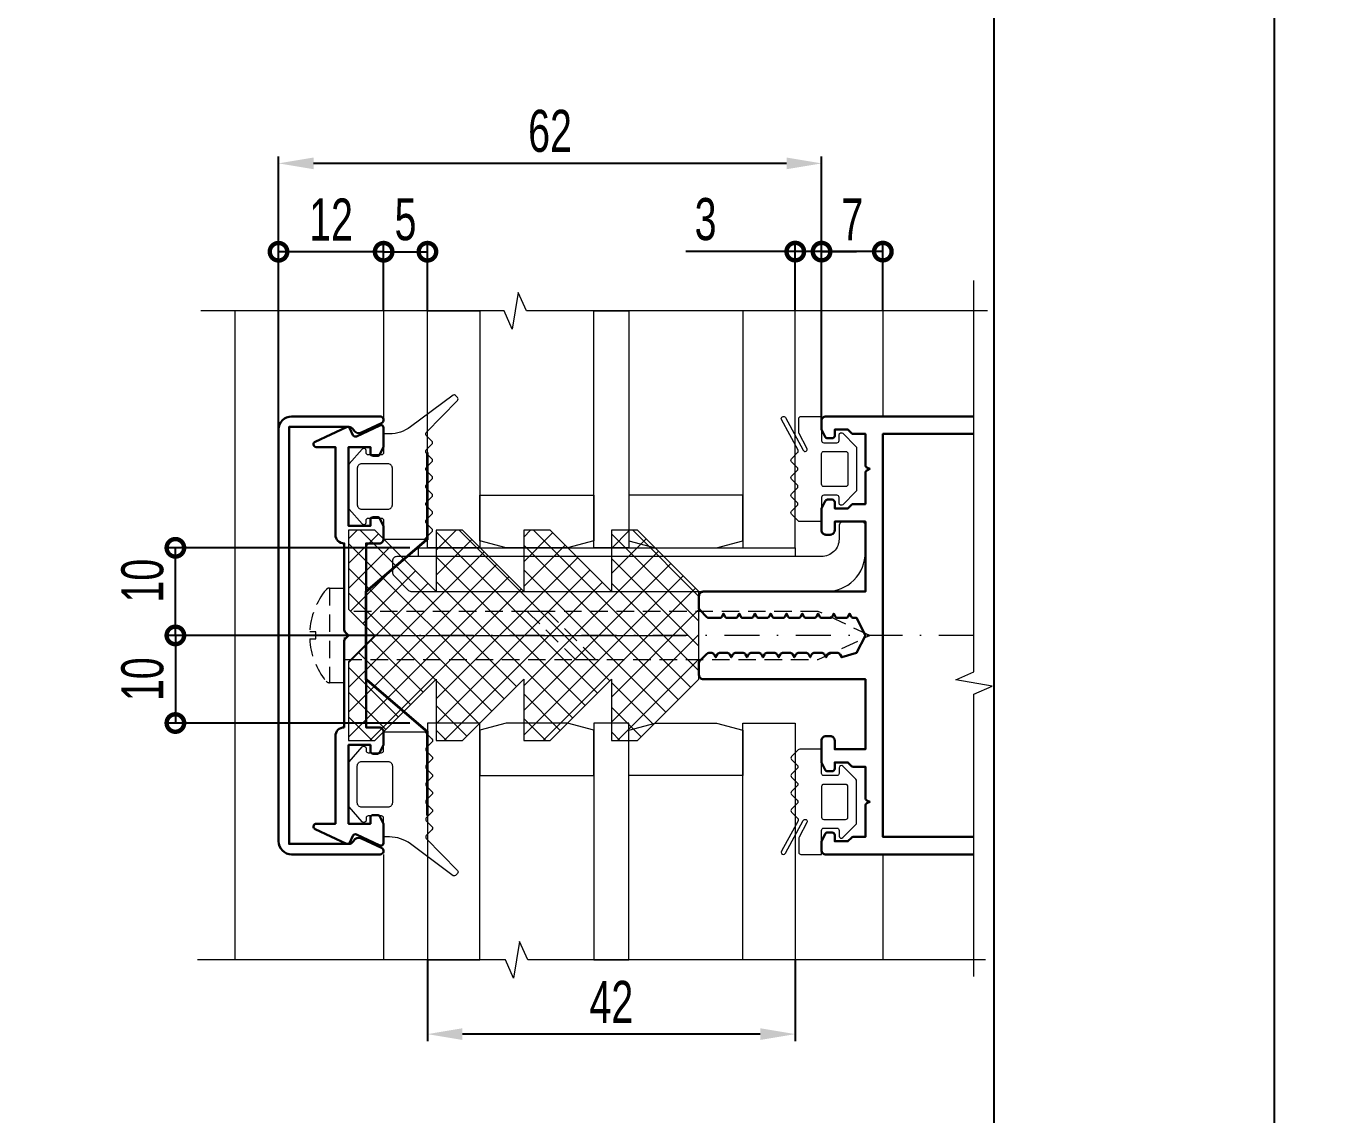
# Model space of a CAD drawing. Extents: x -37 to 8820, y -336 to 478.
# Drawn here: x 1590.9 to 1684.6, y 140 to 217.6 of the extents above; entities that cross this region are included whole.
import ezdxf

# ---------------------------------------------------------------- set-up
doc = ezdxf.new("R2010")
doc.units = 0
doc.header["$LTSCALE"] = 5
doc.linetypes.add('DASHDOT', pattern=[1, 0.5, -0.25, 0, -0.25])
doc.linetypes.add('HIDDEN', pattern=[0.375, 0.25, -0.125])
doc.layers.get('0').update_dxf_attribs({"linetype": 'CONTINUOUS', "lineweight": 30})
doc.layers.get('DEFPOINTS').update_dxf_attribs({"linetype": 'CONTINUOUS'})
for name, color, linetype, lineweight in [('1', 6, 'DASHDOT', 13), ('2', 3, 'HIDDEN', 13), ('Dimentions', 5, 'CONTINUOUS', 15), ('Glass', 5, 'CONTINUOUS', 20), ('Ал подклад', 7, 'CONTINUOUS', 20), ('Герлен', 7, 'CONTINUOUS', 60), ('Зигзаг', 1, 'CONTINUOUS', 15), ('Конструкции', 252, 'CONTINUOUS', 20), ('Подкладки', 1, 'CONTINUOUS', 20), ('Уплотнители', 1, 'CONTINUOUS', 20), ('Штриховка', 1, 'CONTINUOUS', 5)]:
    doc.layers.add(name, color=color, linetype=linetype, lineweight=lineweight)
doc.layers.add('Скрытые', color=14, linetype='CONTINUOUS', plot=False)
doc.styles.add('3', font='RUSS.SHX', dxfattribs={"width": 0.7, "height": 3})
doc.dimstyles.new('MX1_6', dxfattribs={"dimtxt": 3, "dimasz": 2.5, "dimexe": 0.5, "dimexo": 0, "dimgap": 0.8, "dimtad": 1, "dimlfac": 1.6, "dimdsep": 46, "dimtxsty": '3', "dimcen": 0, "dimclrd": 256, "dimclre": 256, "dimclrt": 256, "dimaunit": 1, "dimadec": 0, "dimazin": 0, "dimtfac": 1, "dimtmove": 0, "dimatfit": 1, "dimfxl": 1, "dimtvp": 1, "dimtolj": 1, "dimtzin": 0, "dimarcsym": 0})

# ---------------------------------------------------------------- blocks, each defined once
blk = doc.blocks.new('_DotSmall')
at = {"color": 0, "linetype": 'ByBlock', "const_width": 0.5}
blk.add_lwpolyline([(-0.0625, 0, 1), (0.0625, 0, 1)], format="xyb", close=True, dxfattribs=at)
blk = doc.blocks.new('*D284')
at = {"layer": 'DEFPOINTS', "color": 0, "linetype": 'Continuous', "transparency": 16777216}
for p in [(1601.574, 180.408), (1618.308, 180.408), (1616.042, 174.158)]:
    blk.add_point(p, dxfattribs=at)
at = {"layer": 'Dimentions', "linetype": 'Continuous', "lineweight": -2, "transparency": 16777216}
for p, q in [((1618.308, 180.408), (1601.074, 180.408)), ((1601.574, 174.158), (1601.574, 180.408)), ((1616.042, 174.158), (1601.074, 174.158))]:
    blk.add_line(p, q, dxfattribs=at)
at = {"layer": 'Dimentions', "linetype": 'Continuous', "lineweight": -2, "transparency": 16777216, "xscale": 2.5, "yscale": 2.5, "zscale": 2.5}
for p, rotation in [((1601.574, 180.408), 90), ((1601.574, 174.158), 270)]:
    blk.add_blockref('_DotSmall', p, dxfattribs=dict(at, rotation=rotation))
at = {"layer": 'Dimentions', "linetype": 'Continuous', "transparency": 16777216, "insert": (1599.231, 178.064), "char_height": 3, "attachment_point": 5, "rotation": 90, "style": '3'}
blk.add_mtext('\\A1;10', dxfattribs=at)
blk = doc.blocks.new('*D285')
at = {"layer": 'DEFPOINTS', "color": 0, "linetype": 'Continuous', "transparency": 16777216}
for p in [(1616.042, 174.158), (1601.574, 167.908), (1618.308, 167.908)]:
    blk.add_point(p, dxfattribs=at)
at = {"layer": 'Dimentions', "linetype": 'Continuous', "lineweight": -2, "transparency": 16777216}
for p, q in [((1616.042, 174.158), (1601.074, 174.158)), ((1601.574, 174.158), (1601.574, 167.908)), ((1618.308, 167.908), (1601.074, 167.908))]:
    blk.add_line(p, q, dxfattribs=at)
at = {"layer": 'Dimentions', "linetype": 'Continuous', "lineweight": -2, "transparency": 16777216, "xscale": 2.5, "yscale": 2.5, "zscale": 2.5}
for p, rotation in [((1601.574, 174.158), 90), ((1601.574, 167.908), 270)]:
    blk.add_blockref('_DotSmall', p, dxfattribs=dict(at, rotation=rotation))
at = {"layer": 'Dimentions', "linetype": 'Continuous', "transparency": 16777216, "insert": (1599.231, 171.033), "char_height": 3, "attachment_point": 5, "rotation": 90, "style": '3'}
blk.add_mtext('\\A1;10', dxfattribs=at)
blk = doc.blocks.new('*D291')
at = {"layer": 'DEFPOINTS', "color": 0, "linetype": 'Continuous', "transparency": 16777216}
for p in [(1619.558, 201.532), (1616.433, 197.313), (1619.558, 197.313)]:
    blk.add_point(p, dxfattribs=at)
at = {"layer": 'Dimentions', "linetype": 'Continuous', "lineweight": -2, "transparency": 16777216}
for p, q in [((1616.433, 197.313), (1616.433, 202.032)), ((1616.433, 201.532), (1619.558, 201.532)), ((1619.558, 197.313), (1619.558, 202.032))]:
    blk.add_line(p, q, dxfattribs=at)
at = {"layer": 'Dimentions', "linetype": 'Continuous', "lineweight": -2, "transparency": 16777216, "xscale": 2.5, "yscale": 2.5, "zscale": 2.5, "rotation": 180}
blk.add_blockref('_DotSmall', (1616.433, 201.532), dxfattribs=at)
at = {"layer": 'Dimentions', "linetype": 'Continuous', "lineweight": -2, "transparency": 16777216, "xscale": 2.5, "yscale": 2.5, "zscale": 2.5}
blk.add_blockref('_DotSmall', (1619.558, 201.532), dxfattribs=at)
at = {"layer": 'Dimentions', "linetype": 'Continuous', "transparency": 16777216, "insert": (1617.995, 203.832), "char_height": 3, "attachment_point": 5, "style": '3'}
blk.add_mtext('\\A1;5', dxfattribs=at)
blk = doc.blocks.new('*D292')
at = {"layer": 'DEFPOINTS', "color": 0, "linetype": 'Continuous', "transparency": 16777216}
for p in [(1619.558, 151.002), (1645.808, 151.002), (1619.558, 145.712)]:
    blk.add_point(p, dxfattribs=at)
at = {"layer": 'Dimentions', "linetype": 'Continuous', "lineweight": -2, "transparency": 16777216}
for p, q in [((1619.558, 151.002), (1619.558, 145.212)), ((1645.808, 151.002), (1645.808, 145.212)), ((1643.308, 145.712), (1622.058, 145.712))]:
    blk.add_line(p, q, dxfattribs=at)
at = {"layer": 'Dimentions', "linetype": 'Continuous', "transparency": 16777216}
for points in [[(1622.058, 146.129), (1622.058, 145.295), (1619.558, 145.712)], [(1643.308, 146.129), (1643.308, 145.295), (1645.808, 145.712)]]:
    blk.add_solid(points, dxfattribs=at)
at = {"layer": 'Dimentions', "linetype": 'Continuous', "transparency": 16777216, "insert": (1632.683, 148.012), "char_height": 3, "attachment_point": 5, "style": '3'}
blk.add_mtext('\\A1;42', dxfattribs=at)
blk = doc.blocks.new('*D293')
at = {"layer": 'DEFPOINTS', "color": 0, "linetype": 'Continuous', "transparency": 16777216}
for p in [(1645.808, 201.541), (1645.808, 197.313), (1647.683, 189.47)]:
    blk.add_point(p, dxfattribs=at)
at = {"layer": 'Dimentions', "linetype": 'Continuous', "lineweight": -2, "transparency": 16777216}
for p, q in [((1645.808, 201.541), (1638.008, 201.541)), ((1645.808, 197.313), (1645.808, 202.041)), ((1647.683, 201.541), (1645.808, 201.541)), ((1647.683, 189.47), (1647.683, 202.041)), ((1647.683, 201.541), (1650.183, 201.541))]:
    blk.add_line(p, q, dxfattribs=at)
at = {"layer": 'Dimentions', "linetype": 'Continuous', "lineweight": -2, "transparency": 16777216, "xscale": 2.5, "yscale": 2.5, "zscale": 2.5}
blk.add_blockref('_DotSmall', (1645.808, 201.541), dxfattribs=at)
at = {"layer": 'Dimentions', "linetype": 'Continuous', "lineweight": -2, "transparency": 16777216, "xscale": 2.5, "yscale": 2.5, "zscale": 2.5, "rotation": 180}
blk.add_blockref('_DotSmall', (1647.683, 201.541), dxfattribs=at)
at = {"layer": 'Dimentions', "linetype": 'Continuous', "transparency": 16777216, "insert": (1639.408, 203.841), "char_height": 3, "attachment_point": 5, "style": '3'}
blk.add_mtext('\\A1;3', dxfattribs=at)
blk = doc.blocks.new('*D294')
at = {"layer": 'DEFPOINTS', "color": 0, "linetype": 'Continuous', "transparency": 16777216}
for p in [(1608.933, 207.836), (1647.683, 199.906), (1608.933, 188.845)]:
    blk.add_point(p, dxfattribs=at)
at = {"layer": 'Dimentions', "linetype": 'Continuous', "lineweight": -2, "transparency": 16777216}
for p, q in [((1608.933, 188.845), (1608.933, 208.336)), ((1647.683, 199.906), (1647.683, 208.336)), ((1645.183, 207.836), (1611.433, 207.836))]:
    blk.add_line(p, q, dxfattribs=at)
at = {"layer": 'Dimentions', "linetype": 'Continuous', "transparency": 16777216}
for points in [[(1611.433, 208.253), (1611.433, 207.419), (1608.933, 207.836)], [(1645.183, 208.253), (1645.183, 207.419), (1647.683, 207.836)]]:
    blk.add_solid(points, dxfattribs=at)
at = {"layer": 'Dimentions', "linetype": 'Continuous', "transparency": 16777216, "insert": (1628.308, 210.136), "char_height": 3, "attachment_point": 5, "style": '3'}
blk.add_mtext('\\A1;62', dxfattribs=at)
blk = doc.blocks.new('*D295')
at = {"layer": 'DEFPOINTS', "color": 0, "linetype": 'Continuous', "transparency": 16777216}
for p in [(1608.933, 201.532), (1616.433, 197.313), (1608.933, 187.094)]:
    blk.add_point(p, dxfattribs=at)
at = {"layer": 'Dimentions', "linetype": 'Continuous', "lineweight": -2, "transparency": 16777216}
for p, q in [((1608.933, 187.094), (1608.933, 202.032)), ((1616.433, 201.532), (1608.933, 201.532)), ((1616.433, 197.313), (1616.433, 202.032))]:
    blk.add_line(p, q, dxfattribs=at)
at = {"layer": 'Dimentions', "linetype": 'Continuous', "lineweight": -2, "transparency": 16777216, "xscale": 2.5, "yscale": 2.5, "zscale": 2.5, "rotation": 180}
blk.add_blockref('_DotSmall', (1608.933, 201.532), dxfattribs=at)
at = {"layer": 'Dimentions', "linetype": 'Continuous', "lineweight": -2, "transparency": 16777216, "xscale": 2.5, "yscale": 2.5, "zscale": 2.5}
blk.add_blockref('_DotSmall', (1616.433, 201.532), dxfattribs=at)
at = {"layer": 'Dimentions', "linetype": 'Continuous', "transparency": 16777216, "insert": (1612.683, 203.832), "char_height": 3, "attachment_point": 5, "style": '3'}
blk.add_mtext('\\A1;12', dxfattribs=at)
blk = doc.blocks.new('*D296')
at = {"layer": 'DEFPOINTS', "color": 0, "linetype": 'Continuous', "transparency": 16777216}
for p in [(1647.683, 201.541), (1647.683, 197.771), (1652.058, 197.313)]:
    blk.add_point(p, dxfattribs=at)
at = {"layer": 'Dimentions', "linetype": 'Continuous', "lineweight": -2, "transparency": 16777216}
for p, q in [((1647.683, 197.771), (1647.683, 202.041)), ((1652.058, 201.541), (1647.683, 201.541)), ((1652.058, 197.313), (1652.058, 202.041))]:
    blk.add_line(p, q, dxfattribs=at)
at = {"layer": 'Dimentions', "linetype": 'Continuous', "lineweight": -2, "transparency": 16777216, "xscale": 2.5, "yscale": 2.5, "zscale": 2.5, "rotation": 180}
blk.add_blockref('_DotSmall', (1647.683, 201.541), dxfattribs=at)
at = {"layer": 'Dimentions', "linetype": 'Continuous', "lineweight": -2, "transparency": 16777216, "xscale": 2.5, "yscale": 2.5, "zscale": 2.5}
blk.add_blockref('_DotSmall', (1652.058, 201.541), dxfattribs=at)
at = {"layer": 'Dimentions', "linetype": 'Continuous', "transparency": 16777216, "insert": (1649.87, 203.841), "char_height": 3, "attachment_point": 5, "style": '3'}
blk.add_mtext('\\A1;7', dxfattribs=at)

msp = doc.modelspace()

# ---------------------------------------------------------------- hatches: boundary and pattern name
at = {"layer": 'Штриховка', "lineweight": 5}
h = msp.add_hatch(dxfattribs=at)
h.set_pattern_fill('NET', color=256, scale=10, angle=-45, style=0)
h.set_pattern_definition([(315, (4326.4058, 5249.9565), (0.88388348, 0.88388348), []), (45, (4326.4058, 5249.9565), (-0.88388348, 0.88388348), [])])
h.paths.add_polyline_path([(1613.933, 172.2825), (1613.933, 166.6575), (1615.808, 166.6575), (1620.183, 171.0325), (1620.183, 166.6575), (1622.058, 166.6575), (1626.433, 171.0325), (1626.433, 166.6575), (1628.308, 166.6575), (1632.683, 171.0325), (1632.683, 166.6575), (1634.558, 166.6575), (1638.933, 171.0325), (1638.933, 177.2825), (1634.558, 181.6575), (1632.683, 181.6575), (1632.683, 177.2825), (1628.308, 181.6575), (1626.433, 181.6575), (1626.433, 177.2825), (1622.058, 181.6575), (1620.183, 181.6575), (1620.183, 177.2825), (1615.808, 181.6575), (1613.933, 181.6575), (1613.933, 176.0325), (1615.808, 174.1575)])

# ---------------------------------------------------------------- linework, layer by layer
for points in [[(1608.933, 159.47), (1608.933, 188.845, -0.4142136), (1609.8705, 189.7825), (1616.183, 189.7825, -0.8025849), (1616.2886, 189.3059), (1614.852, 188.636, -0.4015594), (1614.279, 188.8306, 0.2797393), (1613.9463, 189.0325), (1609.683, 189.0325), (1609.683, 159.2825), (1613.9463, 159.2825, 0.2797393), (1614.279, 159.4844, -0.4015594), (1614.852, 159.679), (1616.2886, 159.0091, -0.8025849), (1616.183, 158.5325), (1609.8705, 158.5325, -0.4142136)], [(1613.6176, 167.595), (1613.6176, 173.7674, -0.1989124), (1613.6725, 173.8999), (1613.9301, 174.1575), (1613.6725, 174.4151, -0.1989124), (1613.6176, 174.5477), (1613.6176, 180.72, -0.4142136), (1612.9926, 181.345), (1612.9926, 187.595), (1611.6176, 187.595, -0.4142136), (1611.4301, 187.7825), (1611.4301, 187.8015, -0.2914734), (1611.5384, 187.9715), (1613.7762, 189.015, -0.4142136), (1614.0254, 188.9243), (1614.2454, 188.4525, 0.4142136), (1614.4945, 188.3618), (1616.1634, 189.14, -0.5486188), (1616.4301, 188.97), (1616.4301, 187.6393, -0.1164338), (1616.4103, 187.5554), (1616.1694, 187.0737, -0.284079), (1616.0017, 186.97), (1615.6801, 186.97, -0.4142136), (1615.4926, 187.1575), (1615.4926, 187.595), (1613.9301, 187.595), (1613.9301, 181.97), (1615.4926, 181.97), (1615.4926, 182.4075, -0.4142136), (1615.6801, 182.595), (1616.0017, 182.595, -0.284079), (1616.1694, 182.4914), (1616.4103, 182.0096, -0.1164338), (1616.4301, 181.9258), (1616.4301, 181.0325, -0.4142136), (1616.1176, 180.72), (1615.1801, 180.72), (1615.1801, 167.595), (1616.1176, 167.595, -0.4142136), (1616.4301, 167.2825), (1616.4301, 166.3893, -0.1164338), (1616.4103, 166.3054), (1616.1694, 165.8237, -0.284079), (1616.0017, 165.72), (1615.6801, 165.72, -0.4142136), (1615.4926, 165.9075), (1615.4926, 166.345), (1613.9301, 166.345), (1613.9301, 160.72), (1615.4926, 160.72), (1615.4926, 161.1575, -0.4142136), (1615.6801, 161.345), (1616.0017, 161.345, -0.284079), (1616.1694, 161.2414), (1616.4103, 160.7596, -0.1164338), (1616.4301, 160.6758), (1616.4301, 159.345, -0.5486188), (1616.1634, 159.1751), (1614.4945, 159.9533, 0.4142136), (1614.2454, 159.8626), (1614.0254, 159.3908, -0.4142136), (1613.7762, 159.3001), (1611.5384, 160.3436, -0.2914734), (1611.4301, 160.5135), (1611.4301, 160.5325, -0.4142136), (1611.6176, 160.72), (1612.9926, 160.72), (1612.9926, 166.97, -0.4142136)]]:
    msp.add_lwpolyline(points, format="xyb", close=True)
msp.add_lwpolyline([(1658.5481, 158.5325), (1647.9955, 158.5325, -0.4142136), (1647.683, 158.845), (1647.683, 159.4258, -0.1164338), (1647.7028, 159.5096), (1647.9437, 159.9914, -0.284079), (1648.1114, 160.095), (1648.433, 160.095, -0.4142136), (1648.6205, 159.9075), (1648.6205, 159.47), (1649.558, 159.47), (1649.8156, 159.7276, -0.1989124), (1649.9482, 159.7825), (1650.808, 159.7825), (1650.808, 162.0104, -0.284079), (1650.9116, 162.1781), (1651.1205, 162.2825), (1650.9116, 162.387, -0.284079), (1650.808, 162.5547), (1650.808, 164.7825), (1649.9482, 164.7825, -0.1989124), (1649.8156, 164.8374), (1649.558, 165.095), (1648.6205, 165.095), (1648.6205, 164.6575, -0.4142136), (1648.433, 164.47), (1648.1114, 164.47, -0.284079), (1647.9437, 164.5737), (1647.7028, 165.0554, -0.1164338), (1647.683, 165.1393), (1647.683, 166.6575, -0.4142136), (1647.9955, 166.97), (1648.308, 166.97, -0.4142136), (1648.6205, 166.6575), (1648.6205, 166.0325), (1650.808, 166.0325), (1650.808, 171.0325), (1639.2455, 171.0325, -0.4142136), (1638.933, 171.345), (1638.933, 172.2049, -0.1989124), (1638.9879, 172.3374), (1639.5031, 172.8526, -0.1989124), (1639.6357, 172.9075), (1639.8484, 172.9075, -0.284079), (1640.0161, 172.8039), (1640.1205, 172.595), (1640.2249, 172.8039, -0.284079), (1640.3926, 172.9075), (1640.9734, 172.9075, -0.284079), (1641.1411, 172.8039), (1641.2455, 172.595), (1641.3499, 172.8039, -0.284079), (1641.5176, 172.9075), (1642.0984, 172.9075, -0.284079), (1642.2661, 172.8039), (1642.3705, 172.595), (1642.4749, 172.8039, -0.284079), (1642.6426, 172.9075), (1643.2234, 172.9075, -0.284079), (1643.3911, 172.8039), (1643.4955, 172.595), (1643.5999, 172.8039, -0.284079), (1643.7676, 172.9075), (1644.3484, 172.9075, -0.284079), (1644.5161, 172.8039), (1644.6205, 172.595), (1644.7249, 172.8039, -0.284079), (1644.8926, 172.9075), (1645.4734, 172.9075, -0.284079), (1645.6411, 172.8039), (1645.7455, 172.595), (1645.8499, 172.8039, -0.284079), (1646.0176, 172.9075), (1646.5984, 172.9075, -0.284079), (1646.7661, 172.8039), (1646.8705, 172.595), (1646.9749, 172.8039, -0.284079), (1647.1426, 172.9075), (1647.7234, 172.9075, -0.284079), (1647.8911, 172.8039), (1647.9955, 172.595), (1648.0999, 172.8039, -0.284079), (1648.2676, 172.9075), (1648.8484, 172.9075, -0.284079), (1649.0161, 172.8039), (1649.1205, 172.595), (1650.183, 172.9075), (1650.808, 174.1575), (1650.183, 175.4075), (1649.9551, 175.4075, -0.284079), (1649.7874, 175.5112), (1649.683, 175.72), (1649.5786, 175.5112, -0.284079), (1649.4109, 175.4075), (1648.8301, 175.4075, -0.284079), (1648.6624, 175.5112), (1648.558, 175.72), (1648.4536, 175.5112, -0.284079), (1648.2859, 175.4075), (1647.7051, 175.4075, -0.284079), (1647.5374, 175.5112), (1647.433, 175.72), (1647.3286, 175.5112, -0.284079), (1647.1609, 175.4075), (1646.5801, 175.4075, -0.284079), (1646.4124, 175.5112), (1646.308, 175.72), (1646.2036, 175.5112, -0.284079), (1646.0359, 175.4075), (1645.4551, 175.4075, -0.284079), (1645.2874, 175.5112), (1645.183, 175.72), (1645.0786, 175.5112, -0.284079), (1644.9109, 175.4075), (1644.3301, 175.4075, -0.284079), (1644.1624, 175.5112), (1644.058, 175.72), (1643.9536, 175.5112, -0.284079), (1643.7859, 175.4075), (1643.2051, 175.4075, -0.284079), (1643.0374, 175.5112), (1642.933, 175.72), (1642.8286, 175.5112, -0.284079), (1642.6609, 175.4075), (1642.0801, 175.4075, -0.284079), (1641.9124, 175.5112), (1641.808, 175.72), (1641.7036, 175.5112, -0.284079), (1641.5359, 175.4075), (1640.9551, 175.4075, -0.284079), (1640.7874, 175.5112), (1640.683, 175.72), (1640.5786, 175.5112, -0.284079), (1640.4109, 175.4075), (1639.6357, 175.4075, -0.1989124), (1639.5031, 175.4624), (1638.9879, 175.9776, -0.1989124), (1638.933, 176.1102), (1638.933, 176.97, -0.4142136), (1639.2455, 177.2825), (1650.808, 177.2825), (1650.808, 182.2825), (1648.6205, 182.2825), (1648.6205, 181.6575, -0.4142136), (1648.308, 181.345), (1647.9955, 181.345, -0.4142136), (1647.683, 181.6575), (1647.683, 183.1758, -0.1164338), (1647.7028, 183.2596), (1647.9437, 183.7414, -0.284079), (1648.1114, 183.845), (1648.433, 183.845, -0.4142136), (1648.6205, 183.6575), (1648.6205, 183.22), (1649.558, 183.22), (1649.8156, 183.4776, -0.1989124), (1649.9482, 183.5325), (1650.808, 183.5325), (1650.808, 185.7604, -0.284079), (1650.9116, 185.9281), (1651.1205, 186.0325), (1650.9116, 186.137, -0.284079), (1650.808, 186.3047), (1650.808, 188.5325), (1649.9482, 188.5325, -0.1989124), (1649.8156, 188.5874), (1649.558, 188.845), (1648.6205, 188.845), (1648.6205, 188.4075, -0.4142136), (1648.433, 188.22), (1648.1114, 188.22, -0.284079), (1647.9437, 188.3237), (1647.7028, 188.8054, -0.1164338), (1647.683, 188.8893), (1647.683, 189.47, -0.4142136), (1647.9955, 189.7825), (1658.5481, 189.7825)], format="xyb")
msp.add_lwpolyline([(1658.5481, 159.7825), (1652.058, 159.7825), (1652.058, 188.5325), (1658.5481, 188.5325)])
at = {"layer": '1'}
msp.add_line((1658.5481, 174.1575), (1607.683, 174.1575), dxfattribs=at)
at = {"layer": '2'}
msp.add_line((1612.5644, 177.5325), (1612.5644, 170.7825), dxfattribs=at)
msp.add_lwpolyline([(1611.1576, 174.4031, -0.1618489), (1612.3234, 177.4189, -0.2238875), (1612.5644, 177.5325), (1613.6205, 177.5325), (1613.6205, 170.7825), (1612.5644, 170.7825, -0.2238875), (1612.3234, 170.8962, -0.1618489), (1611.1576, 173.9119), (1611.5953, 173.9119), (1611.5953, 174.4031)], format="xyb", close=True, dxfattribs=at)
for points in [[(1613.6205, 172.4388), (1647.4346, 172.4388), (1651.1205, 174.1575), (1647.4346, 175.8763), (1613.6205, 175.8763)], [(1626.6864, 175.8763), (1630.1239, 172.4388), (1631.5562, 172.4388), (1628.1187, 175.8763)]]:
    msp.add_lwpolyline(points, close=True, dxfattribs=at)
at = {"layer": 'Glass'}
for points in [[(1623.308, 197.3128), (1623.308, 180.4075), (1619.558, 180.4075), (1619.558, 197.3128)], [(1633.933, 197.3128), (1633.933, 180.4075), (1631.433, 180.4075), (1631.433, 197.3128)], [(1642.058, 197.3128), (1642.058, 180.4075), (1645.808, 180.4075), (1645.808, 197.3128)], [(1623.308, 180.9099), (1623.308, 184.1575), (1631.433, 184.1575), (1631.433, 180.9099), (1629.558, 180.4075), (1625.183, 180.4075)], [(1642.058, 180.9099), (1642.058, 184.1575), (1633.933, 184.1575), (1633.933, 180.9099), (1635.808, 180.4075), (1640.183, 180.4075)], [(1623.308, 151.0023), (1623.308, 167.9075), (1619.558, 167.9075), (1619.558, 151.0023)], [(1623.308, 167.4051), (1623.308, 164.1575), (1631.433, 164.1575), (1631.433, 167.4051), (1629.558, 167.9075), (1625.183, 167.9075)], [(1633.933, 151.0023), (1633.933, 167.9075), (1631.433, 167.9075), (1631.433, 151.0023)], [(1642.058, 167.4051), (1642.058, 164.1575), (1633.933, 164.1575), (1633.933, 167.4051), (1635.808, 167.9075), (1640.183, 167.9075)], [(1642.058, 151.0023), (1642.058, 167.9075), (1645.808, 167.9075), (1645.808, 151.0023)]]:
    msp.add_lwpolyline(points, close=True, dxfattribs=at)
at = {"layer": 'Ал подклад', "color": 0}
msp.add_lwpolyline([(1618.4374, 177.2825), (1647.9955, 177.2825, 0.4142136), (1650.808, 180.095), (1650.808, 181.97, 0.4142136), (1650.4955, 182.2825), (1649.2455, 182.2825, 0.4142136), (1648.933, 181.97), (1648.933, 181.0325, -0.4142136), (1647.683, 179.7825), (1617.3705, 179.7825, 0.4142136), (1617.058, 179.47), (1617.058, 178.6619, 0.1989124), (1617.1495, 178.441), (1618.2165, 177.374, 0.1989124)], format="xyb", close=True, dxfattribs=at)
at = {"layer": 'Герлен', "ltscale": 2, "const_width": 0.1875}
msp.add_lwpolyline([(1619.5551, 161.2896), (1619.5551, 167.2825), (1615.1801, 171.0325), (1615.1801, 177.2825), (1619.5551, 181.0325), (1619.5551, 187.2129)], dxfattribs=at)
at = {"layer": 'Зигзаг'}
for points in [[(1659.5343, 197.3128), (1626.624, 197.3128), (1626.0431, 198.6307), (1625.6075, 196.018), (1625.025, 197.3128), (1603.4003, 197.3128)], [(1658.5481, 149.8119), (1658.5481, 169.9616), (1659.866, 170.5425), (1657.2533, 170.9781), (1658.5481, 171.5606), (1658.5481, 199.4873)], [(1659.3754, 151.0023), (1626.717, 151.0023), (1626.1361, 152.3202), (1625.7005, 149.7075), (1625.118, 151.0023), (1603.1555, 151.0023)]]:
    msp.add_lwpolyline(points, dxfattribs=at)
at = {"layer": 'Конструкции'}
for p, q in [((1616.433, 197.3128), (1616.4271, 189.5866)), ((1652.058, 197.3128), (1652.058, 189.7825)), ((1616.433, 158.5325), (1616.433, 151.0023)), ((1652.058, 158.5325), (1652.058, 151.0023))]:
    msp.add_line(p, q, dxfattribs=at)
msp.add_lwpolyline([(1605.808, 197.3128), (1605.808, 151.0023)], dxfattribs=at)
at = {"layer": 'Подкладки'}
msp.add_lwpolyline([(1618.933, 180.4075), (1645.808, 180.4075), (1645.808, 179.7825), (1618.933, 179.7825)], close=True, dxfattribs=at)
at = {"layer": 'Скрытые', "linetype": 'Continuous'}
for points in [[(1680, 297), (1470, 297), (1470, 0), (1680, 0)], [(1680, 297), (1890, 297), (1890, 0), (1680, 0)], [(1660, 10), (1660, 287), (1495, 287), (1495, 10)]]:
    msp.add_lwpolyline(points, close=True, dxfattribs=at)
at = {"layer": 'Уплотнители'}
msp.add_line((1615.808, 174.1575), (1637.9955, 174.1575), dxfattribs=at)
for points in [[(1615.1801, 182.3763, -0.4142136), (1615.3364, 182.5325), (1616.2739, 182.5325, -0.4142136), (1616.4301, 182.3763), (1616.4301, 181.0325), (1619.3181, 181.0325, 0.1989124), (1619.4065, 181.0691), (1619.8844, 181.547, 0.4142136), (1619.8844, 181.768), (1619.4803, 182.172, -0.4142136), (1619.4803, 182.393), (1619.8844, 182.797, 0.4142136), (1619.8844, 183.018), (1619.4803, 183.422, -0.4142136), (1619.4803, 183.643), (1619.8844, 184.047, 0.4142136), (1619.8844, 184.268), (1619.4803, 184.672, -0.4142136), (1619.4803, 184.893), (1619.8844, 185.297, 0.4142136), (1619.8844, 185.518), (1619.4803, 185.922, -0.4142136), (1619.4803, 186.143), (1619.8844, 186.547, 0.4142136), (1619.8844, 186.768), (1619.4803, 187.172, -0.4142136), (1619.4803, 187.393), (1619.8844, 187.797, 0.4142136), (1619.8844, 188.018), (1619.4803, 188.422, -0.4142136), (1619.4803, 188.643), (1621.6946, 190.922, 0.4142136), (1621.6946, 191.143), (1621.5633, 191.2743, 0.2925382), (1621.3988, 191.3105), (1618.3456, 189.0297, -0.1617878), (1616.8494, 188.5325), (1616.4301, 188.5325), (1616.4301, 187.1888, -0.4142136), (1616.2739, 187.0325), (1615.3364, 187.0325, -0.4142136), (1615.1801, 187.1888), (1615.1801, 187.345, 0.6685867), (1614.9133, 187.4554), (1613.9758, 186.3908, 0.1986192), (1613.9301, 186.2804), (1613.9301, 183.2846, 0.1986192), (1613.9758, 183.1743), (1614.9133, 182.1097, 0.6685867), (1615.1801, 182.22)], [(1646.6438, 187.5133), (1646.0769, 188.5583, -0.1249127), (1646.058, 188.6328), (1646.058, 189.6263, -0.4142136), (1646.2142, 189.7825), (1647.683, 189.7825), (1647.683, 188.0638, 0.4142136), (1647.8392, 187.9075), (1648.7767, 187.9075, 0.4142136), (1648.933, 188.0638), (1648.933, 188.47, -0.6685867), (1649.1998, 188.5804), (1650.1373, 187.6408, -0.1986192), (1650.183, 187.5304), (1650.183, 184.5346, -0.1986192), (1650.1373, 184.4243), (1649.1998, 183.4847, -0.6685867), (1648.933, 183.595), (1648.933, 184.0013, 0.4142136), (1648.7767, 184.1575), (1647.8392, 184.1575, 0.4142136), (1647.683, 184.0013), (1647.683, 182.2825), (1646.1227, 182.2825, -0.1989124), (1646.0122, 182.3283), (1645.5435, 182.797, -0.4142136), (1645.5435, 183.018), (1645.9475, 183.422, 0.4142136), (1645.9475, 183.643), (1645.5435, 184.047, -0.4142136), (1645.5435, 184.268), (1645.9475, 184.672, 0.4142136), (1645.9475, 184.893), (1645.5435, 185.297, -0.4142136), (1645.5435, 185.518), (1645.9475, 185.922, 0.4142136), (1645.9475, 186.143), (1645.5435, 186.547, -0.4142136), (1645.5435, 186.768), (1645.9755, 187.2001, 0.3320761), (1646.0024, 187.385), (1644.8269, 189.5518, -1), (1645.1016, 189.7008), (1646.3692, 187.3643, 1)], [(1614.5551, 186.095), (1614.5551, 183.47, 0.4142136), (1614.8676, 183.1575), (1616.7426, 183.1575, 0.4142136), (1617.0551, 183.47), (1617.0551, 186.095, 0.4142136), (1616.7426, 186.4075), (1614.8676, 186.4075, 0.4142136)], [(1649.558, 187.1263), (1649.558, 184.9388, -0.4142136), (1649.4017, 184.7825), (1647.8392, 184.7825, -0.4142136), (1647.683, 184.9388), (1647.683, 187.1263, -0.4142136), (1647.8392, 187.2825), (1649.4017, 187.2825, -0.4142136)], [(1615.1801, 165.9388, 0.4142136), (1615.3364, 165.7825), (1616.2739, 165.7825, 0.4142136), (1616.4301, 165.9388), (1616.4301, 167.2825), (1619.3181, 167.2825, -0.1989124), (1619.4065, 167.2459), (1619.8844, 166.768, -0.4142136), (1619.8844, 166.547), (1619.4803, 166.143, 0.4142136), (1619.4803, 165.922), (1619.8844, 165.518, -0.4142136), (1619.8844, 165.297), (1619.4803, 164.893, 0.4142136), (1619.4803, 164.672), (1619.8844, 164.268, -0.4142136), (1619.8844, 164.047), (1619.4803, 163.643, 0.4142136), (1619.4803, 163.422), (1619.8844, 163.018, -0.4142136), (1619.8844, 162.797), (1619.4803, 162.393, 0.4142136), (1619.4803, 162.172), (1619.8844, 161.768, -0.4142136), (1619.8844, 161.547), (1619.4803, 161.143, 0.4142136), (1619.4803, 160.922), (1619.8844, 160.518, -0.4142136), (1619.8844, 160.297), (1619.4803, 159.893, 0.4142136), (1619.4803, 159.672), (1621.6946, 157.393, -0.4142136), (1621.6946, 157.172), (1621.5633, 157.0407, -0.2925382), (1621.3988, 157.0046), (1618.3456, 159.2854, 0.1617878), (1616.8494, 159.7825), (1616.4301, 159.7825), (1616.4301, 161.1263, 0.4142136), (1616.2739, 161.2825), (1615.3364, 161.2825, 0.4142136), (1615.1801, 161.1263), (1615.1801, 160.97, -0.6685867), (1614.9133, 160.8597), (1613.9758, 161.9243, -0.1986192), (1613.9301, 162.0346), (1613.9301, 165.0304, -0.1986192), (1613.9758, 165.1408), (1614.9133, 166.2054, -0.6685867), (1615.1801, 166.095)], [(1646.6438, 160.8018), (1646.0769, 159.7567, 0.1249127), (1646.058, 159.6822), (1646.058, 158.6888, 0.4142136), (1646.2142, 158.5325), (1647.683, 158.5325), (1647.683, 160.2513, -0.4142136), (1647.8392, 160.4075), (1648.7767, 160.4075, -0.4142136), (1648.933, 160.2513), (1648.933, 159.845, 0.6685867), (1649.1998, 159.7347), (1650.1373, 160.6743, 0.1986192), (1650.183, 160.7846), (1650.183, 163.7804, 0.1986192), (1650.1373, 163.8908), (1649.1998, 164.8304, 0.6685867), (1648.933, 164.72), (1648.933, 164.3138, -0.4142136), (1648.7767, 164.1575), (1647.8392, 164.1575, -0.4142136), (1647.683, 164.3138), (1647.683, 166.0325), (1646.1227, 166.0325, 0.1989124), (1646.0122, 165.9868), (1645.5435, 165.518, 0.4142136), (1645.5435, 165.297), (1645.9475, 164.893, -0.4142136), (1645.9475, 164.672), (1645.5435, 164.268, 0.4142136), (1645.5435, 164.047), (1645.9475, 163.643, -0.4142136), (1645.9475, 163.422), (1645.5435, 163.018, 0.4142136), (1645.5435, 162.797), (1645.9475, 162.393, -0.4142136), (1645.9475, 162.172), (1645.5435, 161.768, 0.4142136), (1645.5435, 161.547), (1645.9755, 161.115, -0.3320761), (1646.0024, 160.93), (1644.8269, 158.7633, 1), (1645.1016, 158.6143), (1646.3692, 160.9508, -1)], [(1614.5551, 162.22), (1614.5551, 164.845, -0.4142136), (1614.8676, 165.1575), (1616.7426, 165.1575, -0.4142136), (1617.0551, 164.845), (1617.0551, 162.22, -0.4142136), (1616.7426, 161.9075), (1614.8676, 161.9075, -0.4142136)], [(1649.558, 161.1888), (1649.558, 163.3763, 0.4142136), (1649.4017, 163.5325), (1647.8392, 163.5325, 0.4142136), (1647.683, 163.3763), (1647.683, 161.1888, 0.4142136), (1647.8392, 161.0325), (1649.4017, 161.0325, 0.4142136)]]:
    msp.add_lwpolyline(points, format="xyb", close=True, dxfattribs=at)
msp.add_lwpolyline([(1613.933, 172.2825), (1613.933, 166.6575), (1615.808, 166.6575), (1620.183, 171.0325), (1620.183, 166.6575), (1622.058, 166.6575), (1626.433, 171.0325), (1626.433, 166.6575), (1628.308, 166.6575), (1632.683, 171.0325), (1632.683, 166.6575), (1634.558, 166.6575), (1638.933, 171.0325), (1638.933, 177.2825), (1634.558, 181.6575), (1632.683, 181.6575), (1632.683, 177.2825), (1628.308, 181.6575), (1626.433, 181.6575), (1626.433, 177.2825), (1622.058, 181.6575), (1620.183, 181.6575), (1620.183, 177.2825), (1615.808, 181.6575), (1613.933, 181.6575), (1613.933, 176.0325), (1615.808, 174.1575)], close=True, dxfattribs=at)

# ---------------------------------------------------------------- dimensions: what is measured, and where the dimension line sits
at = {"layer": 'Dimentions', "linetype": 'Continuous'}
for base, p1, p2, picture, middle in [((1608.933, 207.8359), (1647.683, 199.9057), (1608.933, 188.845), '*D294', (1628.308, 210.1359)), ((1619.558, 145.712), (1645.808, 151.0024), (1619.558, 151.0023), '*D292', (1632.683, 148.012))]:
    dim = msp.add_linear_dim(base=base, p1=p1, p2=p2, dimstyle='MX1_6', dxfattribs=at)
    dim.commit()
    dim.dimension.update_dxf_attribs({"geometry": picture, "text_midpoint": middle})
for base, p1, p2, picture, middle in [((1608.933, 201.5318), (1616.433, 197.3128), (1608.933, 187.0942), '*D295', (1612.683, 203.8318)), ((1619.558, 201.5318), (1616.433, 197.3128), (1619.558, 197.3128), '*D291', (1617.9955, 203.8318)), ((1645.808, 201.5408), (1647.683, 189.47), (1645.808, 197.3128), '*D293', (1639.408, 203.8408)), ((1647.683, 201.5408), (1652.058, 197.3128), (1647.683, 197.7706), '*D296', (1649.8705, 203.8408))]:
    dim = msp.add_linear_dim(base=base, p1=p1, p2=p2, dimstyle='MX1_6', override={"dimdec": 0, "dimblk1": 'DotSmall', "dimblk2": 'DotSmall', "dimsah": 1}, dxfattribs=at)
    dim.commit()
    dim.dimension.update_dxf_attribs({"geometry": picture, "text_midpoint": middle})
dim = msp.add_linear_dim(base=(1601.5738, 180.4075), p1=(1616.0422, 174.1575), p2=(1618.308, 180.4075), angle=90, dimstyle='MX1_6', override={"dimdec": 1, "dimblk1": 'DotSmall', "dimblk2": 'DotSmall', "dimsah": 1}, dxfattribs=at)
dim.commit()
dim.dimension.update_dxf_attribs({"geometry": '*D284', "text_midpoint": (1601.5738, 178.0638), "dimtype": 160})
dim = msp.add_linear_dim(base=(1601.5738, 167.9075), p1=(1616.0422, 174.1575), p2=(1618.308, 167.9075), angle=90, dimstyle='MX1_6', override={"dimdec": 1, "dimblk1": 'DotSmall', "dimblk2": 'DotSmall', "dimsah": 1}, dxfattribs=at)
dim.commit()
dim.dimension.update_dxf_attribs({"geometry": '*D285', "text_midpoint": (1599.2309, 171.0325)})

doc.saveas('drawing.dxf')
